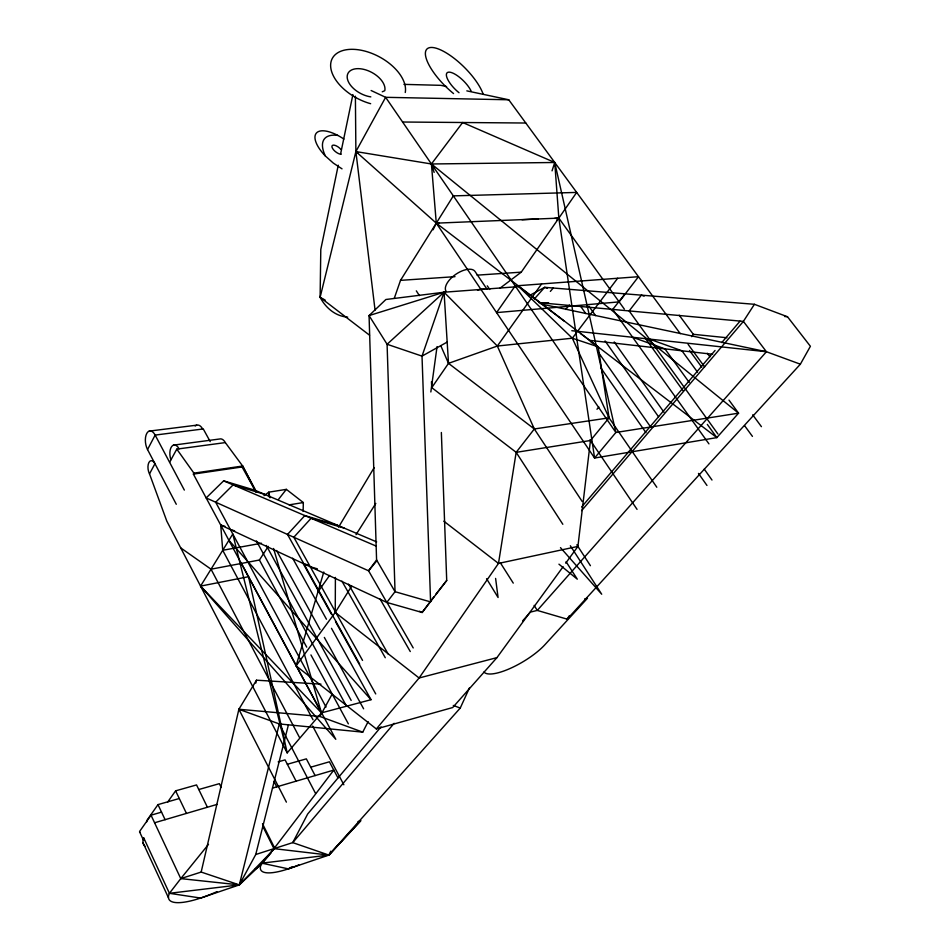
<?xml version="1.0" encoding="UTF-8"?>
<svg xmlns="http://www.w3.org/2000/svg" width="950" height="950" viewBox="0 0 950 950"><rect width="100%" height="100%" fill="white"/><g stroke="black" fill="none" stroke-linecap="round" stroke-linejoin="round"><path stroke-width="1.43" d="M335.397 577.41L335.255 612.441L296.079 665.855L376.343 728.947L452.663 707.548L496.933 657.637L563.101 566.746M369.55 335.207L320.114 297.338L320.791 249.482L338.259 165.193M303.133 511.409L303.323 502.55L286.354 489.357L268.767 492.171L263.981 495.674M268.577 496.601L268.767 492.171L269.966 497.8M565.713 563.16L577.909 546.416L590.461 440.503L609.057 417.846L598.191 346.821L580.664 333.545M430.837 391.97L437.048 346.608M443.674 295.165L444.054 292.22L518.759 286.603L564.312 321.147M518.759 286.603L572.339 338.212L609.057 417.846L534.316 428.973L516.159 452.354L498.489 563.421L419.104 677.991L376.343 728.947M340.658 153.662L352.901 94.608M143.925 840.049A6.329 1.924 -26.4 0 1 143.782 837.995L169.421 893.309L180.773 878.619L201.162 872.064L238.889 709.27L256.488 680.188L320.969 684.143M255.799 683.074L256.488 680.188M347.688 317.122A46.479 36.112 -88.7 0 1 320.114 297.338L355.882 151.572L355.395 96.199M271.082 852.839L262.675 862.873L239.317 884.889L169.421 893.309L200.652 898.059L239.317 884.889L255.74 854.513L288.384 724.969M296.079 665.855L323.796 571.995M552.045 170.846L554.741 162.486L462.65 122.514L431.431 163.982L436.287 223.155L594.581 458.031L716.846 437.617L738.554 413.167L728.982 400.116M394.286 298.288L400.52 280.357L453.34 195.878L576.686 192.422L521.265 272.151L500.068 288.135M272.531 788.096L333.806 770.094L273.968 848.647L261.82 863.158L288.337 868.87L328.866 855.083L460.251 708.059L469.454 687.883M433.105 229.781L436.287 223.155L558.837 218.108L624.328 309.094M330.802 851.176L328.866 855.083L261.82 863.158L262.675 862.873A57.831 15.568 -27.3 0 1 254.933 869.416M286.389 802.133L238.889 709.27L279.3 723.936L362.746 732.129L368.137 721.656M176.284 504.284L147.535 449.552L155.147 435.076L203.264 428.949L210.223 441.619M149.506 473.884L154.969 463.695A8.206 4.18 81.6 0 0 148.924 462.448A8.206 4.18 81.6 0 0 149.506 473.884L166.784 521.075L287.185 752.899L321.456 712.868L371.022 699.699L331.479 628.318M169.599 462.317L176.795 449.124L225.328 442.593L242.654 466.022L256.5 492.017M238.889 709.27L319.924 716.454L332.274 693.904M375.06 310.128L355.882 151.572L385.629 97.316L508.749 99.774L680.248 333.664M522.619 620.896L530.373 612.109L537.273 610.422L567.174 619.163L800.363 364.194L810.398 346.287L787.491 316.754L754.419 304.297L544.659 287.327L529.245 295.628M240.979 562.543L335.801 739.302L200.557 586.114L248.567 576.697L287.185 752.899L232.797 534.019L200.557 586.114L321.456 712.868L193.373 474.098L193.919 473.147L242.654 466.022L256.168 492.266M193.373 474.098L242.096 466.961L242.654 466.022M338.58 527.131L374.134 467.685M351.642 586.162L335.255 612.441L419.104 677.991L496.933 657.637M356.024 534.672L375.808 503.393M567.174 619.163L569.406 615.624M754.419 304.297L743.387 321.385L581.638 510.625M180.702 547.877L211.031 569.192L259.409 560.025L268.292 546.369M562.827 524.281L516.159 452.331L431.763 387.647L448.507 363.351L497.337 346.037L572.339 338.212L598.191 346.821M691.671 336.668L693.298 334.305L726.964 337.749M179.301 798.511L157.985 804.614L147.749 819.209A12.564 3.907 -26.5 0 0 146.751 821.857M161.536 812.131L151.026 815.183L140.291 830.478A6.318 1.947 -26.4 0 0 139.84 832.307M167.663 802.073L175.619 790.839L196.543 784.926L207.409 807.239M317.918 591.898L329.603 575.427M440.907 345.966L448.507 363.351L534.316 428.973L497.337 346.037L541.571 283.943M497.337 346.037L444.054 292.22L385.902 299.499L369.063 315.59L376.58 559.93L368.576 570.796L386.804 602.431L422.133 612.489L446.714 580.474L441.358 432.499M434.031 596.683L422.133 612.489L419.449 611.242M435.729 594.415L446.714 580.474M572.339 338.212L617.666 278.255M278.314 499.641L286.354 489.357M625.076 293.835L612.714 309.415L708.938 443.864M596.98 409.272L598.832 406.98M151.026 815.183L180.773 878.619L208.489 844.36M376.639 561.011L368.576 570.796L206.162 497.942L223.642 480.843L254.992 490.247L376.663 541.892M381.021 726.845L307.669 814.008L292.743 842.614L255.74 854.513M565.689 309.463L569.43 305.021M394.143 723.306L292.743 842.614L328.866 855.083L360.703 820.752L357.984 821.631M581.614 506.991L715.053 350.467M721.774 342.582L740.014 321.183M550.347 291.389L553.232 288.028M534.446 298.846L544.659 287.327L547.414 288.337M800.363 364.194L766.424 351.738L537.273 610.422L534.138 605.388M360.703 820.752L328.866 855.083L273.968 848.647L262.936 826.607M556.7 220.151L558.837 218.108L554.741 162.486L431.431 163.982L355.882 151.572L436.287 223.155L716.846 437.617L707.334 424.401M288.337 868.87L292.149 866.709M447.177 342.083L422.014 356.119L387.089 344.268L369.063 315.59L444.054 292.22L448.507 363.351M382.256 91.806L384.798 90.677A20.449 11.911 28 0 0 366.237 70.051A20.449 11.911 28 0 0 347.32 78.446A20.449 11.911 28 0 0 370.821 96.876M154.589 822.771L217.016 804.413M310.721 767.196L329.401 761.793L337.939 777.884M198.787 789.521L219.343 783.667L221.184 787.408M287.351 764.275L306.351 758.86L315.115 775.58M278.184 761.841L285.083 759.893L296.103 781.173M584.666 598.939L587.444 598.263L544.956 644.67A38.902 11.673 -30.9 0 1 510.471 668.313A38.902 11.673 -30.9 0 1 483.989 671.982M577.909 546.416L498.489 563.421L443.84 521.194M224.901 526.276L220.709 525.065L222.727 550.288L261.476 543.234M289.109 504.866L303.323 502.55M516.159 452.354L590.461 440.503M173.518 445.122L219.664 438.995A10.319 5.617 81.9 0 1 225.328 442.593M149.197 431.11L196.626 425.173M541.251 303.561L548.601 302.801M400.52 280.357L455.003 276.664M477.09 275.156L521.265 272.151M554.61 218.393L558.837 218.108L594.581 458.031L615.861 432.476L738.554 413.167L431.431 163.982L434.138 172.437M522.001 219.735L538.08 218.963M436.287 223.155L439.114 223.155M402.598 122.016L525.801 123.025M403.952 84.372L440.812 85.334L446.595 86.569M784.557 316.492L787.491 316.754M539.03 302.67L743.387 321.385L766.424 351.738L571.805 330.707M180.773 878.619L239.317 884.889L274.823 848.374L262.497 823.757M712.643 354.267L590.021 340.385L591.707 342.808M541.227 304.024L766.424 351.738M466.83 90.867L508.749 99.774M303.834 563.778L308.061 565.001M310.294 566.794L317.348 568.824M230.411 529.577L234.626 530.801M337.749 525.374L304.843 515.577L287.506 534.434L359.658 664.074M344.161 528.093L311.125 518.261L293.811 537.261L362.544 660.393M264.658 494.344L233.118 484.892L215.662 502.206L326.028 707.038M201.162 872.064L239.317 884.889L279.3 723.936L315.495 793.333M649.467 339.103L681.946 350.787L697.526 372.139M632.653 337.286L664.917 348.864L689.249 382.47M319.924 716.454L362.746 732.129M644.112 296.174L641.357 295.153L629.149 310.923L717.879 433.96M453.304 705.446L460.251 708.059M223.642 480.843L376.129 546.072M220.709 525.065L386.804 602.431L395.034 591.696L387.089 344.268L444.054 292.22L422.014 356.119L430.588 601.908L395.034 591.696L376.58 559.93M371.117 90.511L385.629 97.316L615.861 432.476L554.741 162.486M320.114 297.338L325.173 300.081M342.024 168.851L333.272 163.056L325.363 155.99A30.97 12.813 38.3 0 1 316.825 132.62A30.97 12.813 38.3 0 1 343.9 139.068M355.882 151.572L358.245 153.354M558.944 564.169L577.291 579.179L566.093 561.723M228.902 540.324L371.022 699.699M560.488 547.639L601.706 594.225L570.356 545.763M679.203 315.198L693.298 334.305M707.275 353.258L709.899 356.808M752.697 414.829L761.425 426.669M688.085 344.339L704.615 366.89M689.534 350.479L701.765 367.187M744.574 425.647L752.436 436.383M645.953 339.126L683.133 390.771M176.795 449.124L193.919 473.147M588.881 306.185L595.543 315.59M614.211 341.952L663.955 412.205M704.259 469.134L711.977 480.035M580.818 306.541L585.758 313.548M605.055 340.931L658.564 416.801M698.476 473.409L706.966 485.45M597.633 351.262L650.904 427.369M601.196 368.434L645.953 432.654M608.166 416.551L656.806 487.243M487.291 285.855L489.737 289.465M589.974 439.779L637.046 509.366M487.053 289.251L475.19 271.7A17.551 8.55 -34.6 0 0 456.107 274.111A17.551 8.55 -34.6 0 0 446.049 291.258M532.831 426.716L582.184 501.493M416.314 290.854L419.425 295.628M576.84 544.778L590.425 565.701M500.555 563.112L513.261 583.122M486.566 578.704L498.073 597.491L495.603 578.419M386.603 601.742L413.214 647.924M380.012 598.904L410.269 651.546M348.519 584.167L388.182 654.075M341.941 581.163L385.272 657.732M302.492 562.341L331.206 613.949M335.516 621.692L375.725 693.939M242.096 466.961L254.992 490.247M292.659 558.232L326.456 619.234M276.521 550.489L320.067 629.636M324.342 637.426L363.613 708.795M266.273 545.431L351.168 700.411M256.393 540.918L346.524 706.206M259.409 560.025L306.707 647.14M310.947 654.93L348.353 723.841M222.727 550.288L313.025 719.791M312.645 726.049L343.853 784.771M184.336 490.081L155.147 435.076A11.471 5.843 82.1 0 0 146.704 433.544A11.471 5.843 82.1 0 0 147.535 449.552M211.031 569.192L299.381 737.271M274.111 781.696L276.747 786.861M175.619 790.839L186.449 813.402M157.985 804.614L165.098 819.684M139.602 831.856L143.082 839.373M143.023 842.769L168.482 897.786M273.576 548.482L321.456 712.868M431.454 381.722L431.763 387.647M298.763 864.951A55.159 14.476 -28.2 0 1 261.82 863.158M216.968 891.646A57.831 15.568 -27.3 0 1 169.421 893.309M145.029 846.212A56.905 17.195 -27 0 1 143.782 837.995M477.506 290.213A17.682 8.384 -34.4 0 1 484.524 289.263M170.881 459.681A10.533 5.486 81.8 0 1 171.665 446.524A10.533 5.486 81.8 0 1 179.087 448.816M195.201 426.039A11.234 5.997 82.2 0 1 202.683 429.02M325.363 155.99A47.31 19.606 38.7 0 1 337.749 135.387M341.299 154.221A6.508 2.696 38.3 0 1 333.699 149.981A6.508 2.696 38.3 0 1 333.296 145.124A6.508 2.696 38.3 0 1 340.896 149.376M453.554 93.575A39.259 13.383 44.8 0 1 425.434 54.708A39.259 13.383 44.8 0 1 449.92 55.254A39.259 13.383 44.8 0 1 483.158 94.228M459.016 92.732A17.314 5.926 44.9 0 1 446.464 75.905A17.314 5.926 44.9 0 1 455.834 74.682A17.314 5.926 44.9 0 1 471.164 91.141M370.654 103.704A40.541 23.512 28 0 1 330.624 65.562A40.541 23.512 28 0 1 370.179 52.749A40.541 23.512 28 0 1 405.258 92.494M515.185 285.914L496.577 312.609L619.139 301.886L638.483 276.699L515.185 285.914"/></g></svg>
